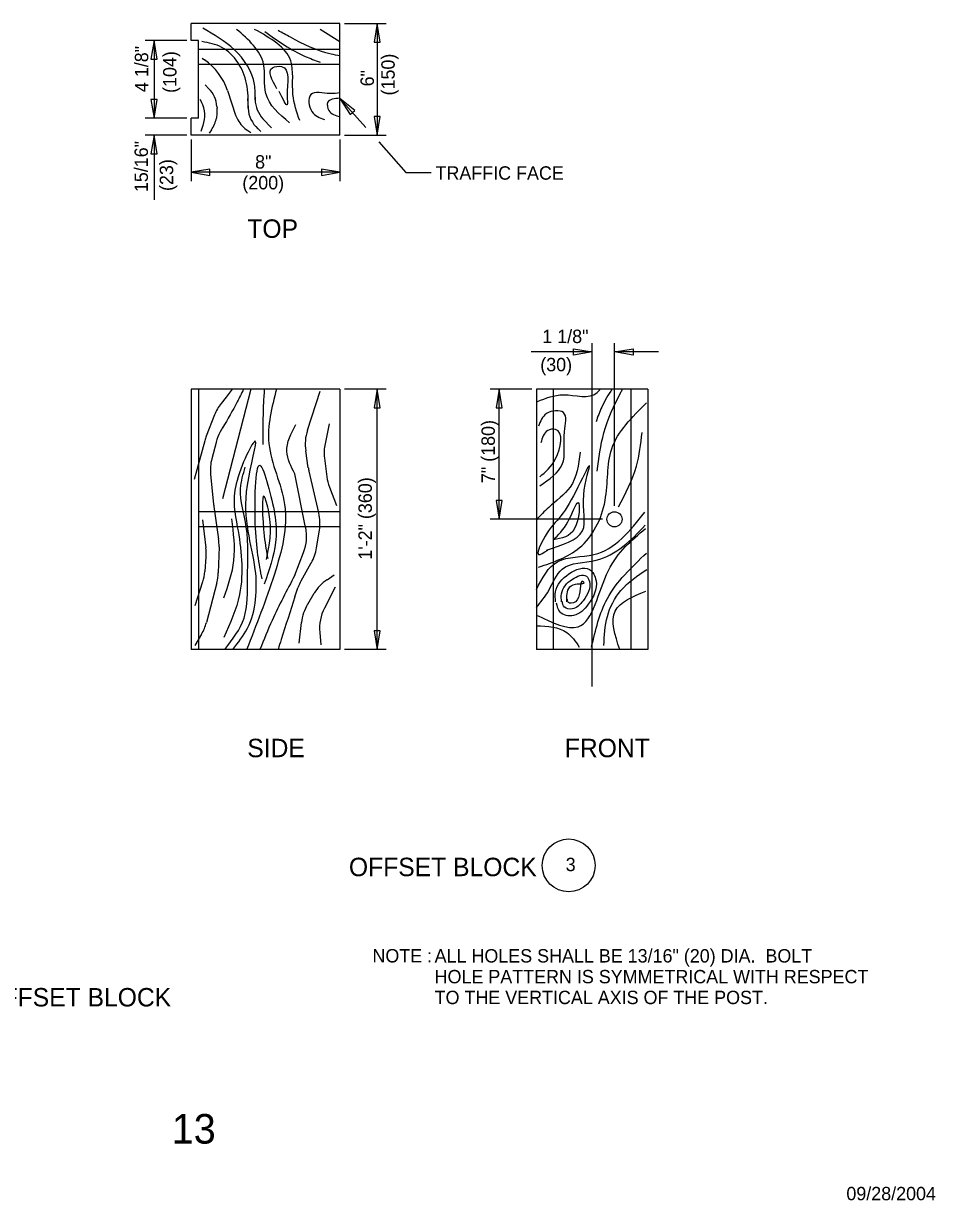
# Model space of a CAD drawing. Extents: x 2.2 to 16.3, y 0.2 to 9.7.
# Drawn here: x 10.21 to 16.34, y 0.23 to 8.14 of the extents above; entities that cross this region are included whole.
import ezdxf

# ---------------------------------------------------------------- set-up
doc = ezdxf.new("R2010")
doc.units = 0
for name, color, linetype in [('SD_P_Center Lines', 7, 'Continuous'), ('SD_P_Dimension Lines', 7, 'Continuous'), ('SD_P_Dimension Text', 7, 'Continuous'), ('SD_P_Frame', 7, 'Continuous'), ('SD_P_Prop Hidden Lines', 7, 'Continuous'), ('SD_P_Prop Object Lines', 7, 'Continuous'), ('SD_P_Subtitles', 7, 'Continuous'), ('SD_X_Exist Object Lines', 7, 'Continuous')]:
    doc.layers.add(name, color=color, linetype=linetype)

msp = doc.modelspace()

# ---------------------------------------------------------------- linework, layer by layer
at = {"layer": 'SD_P_Center Lines'}
msp.add_line((14.032, 3.686), (14.032, 5.996), dxfattribs=at)
at = {"layer": 'SD_P_Dimension Lines'}
for p, q in [((12.367, 8.144), (12.647, 8.144)), ((12.587, 8.144), (12.566, 8.019)), ((12.587, 8.144), (12.587, 7.394)), ((12.608, 8.019), (12.587, 8.144)), ((11.307, 8.029), (11.027, 8.029)), ((11.087, 8.029), (11.066, 7.904)), ((11.087, 8.029), (11.087, 7.508)), ((11.108, 7.904), (11.087, 8.029)), ((12.566, 8.019), (12.608, 8.019)), ((11.066, 7.904), (11.108, 7.904)), ((11.066, 7.633), (11.087, 7.508)), ((11.108, 7.633), (11.066, 7.633)), ((11.087, 7.508), (11.108, 7.633)), ((12.337, 7.639), (12.511, 7.444)), ((12.436, 7.56), (12.337, 7.639)), ((12.337, 7.639), (12.405, 7.532)), ((12.405, 7.532), (12.436, 7.56)), ((12.566, 7.519), (12.587, 7.394)), ((12.608, 7.519), (12.566, 7.519)), ((12.587, 7.394), (12.608, 7.519)), ((11.307, 7.508), (11.027, 7.508)), ((11.307, 7.394), (11.027, 7.394)), ((11.087, 7.394), (11.066, 7.269)), ((11.087, 7.394), (11.087, 6.959)), ((11.108, 7.269), (11.087, 7.394)), ((11.337, 7.364), (11.337, 7.084)), ((12.337, 7.364), (12.337, 7.084)), ((12.367, 7.394), (12.647, 7.394)), ((12.597, 7.348), (12.78, 7.143)), ((11.066, 7.269), (11.108, 7.269)), ((11.462, 7.165), (11.337, 7.144)), ((12.337, 7.144), (11.337, 7.144)), ((11.337, 7.144), (11.462, 7.123)), ((11.462, 7.123), (11.462, 7.165)), ((12.337, 7.144), (12.212, 7.165)), ((12.212, 7.165), (12.212, 7.123)), ((12.212, 7.123), (12.337, 7.144)), ((12.78, 7.143), (12.949, 7.143)), ((14.032, 5.936), (13.622, 5.936)), ((13.907, 5.957), (14.032, 5.936)), ((13.907, 5.915), (13.907, 5.957)), ((14.032, 5.936), (13.907, 5.915)), ((14.182, 4.901), (14.182, 5.996)), ((14.182, 5.936), (14.307, 5.957)), ((14.478, 5.936), (14.182, 5.936)), ((14.307, 5.915), (14.182, 5.936)), ((14.307, 5.957), (14.307, 5.915)), ((12.647, 5.686), (12.367, 5.686)), ((12.587, 5.686), (12.566, 5.561)), ((12.587, 3.936), (12.587, 5.686)), ((12.608, 5.561), (12.587, 5.686)), ((13.627, 5.686), (13.347, 5.686)), ((13.407, 5.686), (13.386, 5.561)), ((13.407, 4.811), (13.407, 5.686)), ((13.428, 5.561), (13.407, 5.686)), ((12.566, 5.561), (12.608, 5.561)), ((13.386, 5.561), (13.428, 5.561)), ((13.386, 4.936), (13.407, 4.811)), ((13.428, 4.936), (13.386, 4.936)), ((13.407, 4.811), (13.428, 4.936)), ((14.101, 4.811), (13.347, 4.811)), ((12.566, 4.061), (12.587, 3.936)), ((12.608, 4.061), (12.566, 4.061)), ((12.587, 3.936), (12.608, 4.061)), ((12.647, 3.936), (12.367, 3.936))]:
    msp.add_line(p, q, dxfattribs=at)
msp.add_circle((13.8741, 2.4835), 0.1777, dxfattribs=at)
at = {"layer": 'SD_P_Prop Hidden Lines'}
for p, q in [((12.337, 7.97), (11.387, 7.97)), ((12.337, 7.868), (11.387, 7.868)), ((11.387, 5.686), (11.387, 3.936)), ((13.771, 5.686), (13.771, 3.936)), ((14.292, 5.686), (14.292, 3.936)), ((12.337, 4.861), (11.387, 4.861)), ((12.337, 4.76), (11.387, 4.76))]:
    msp.add_line(p, q, dxfattribs=at)
at = {"layer": 'SD_P_Prop Object Lines'}
for p, q in [((12.337, 8.144), (11.337, 8.144)), ((11.337, 8.029), (11.337, 8.144)), ((12.337, 7.394), (12.337, 8.144)), ((11.387, 8.029), (11.337, 8.029)), ((11.387, 7.508), (11.387, 8.029)), ((11.387, 7.508), (11.337, 7.508)), ((11.337, 7.394), (11.337, 7.508)), ((12.337, 7.394), (11.337, 7.394)), ((12.337, 5.686), (11.337, 5.686)), ((11.337, 5.686), (11.337, 3.936)), ((12.337, 5.686), (12.337, 3.936)), ((13.657, 5.686), (13.657, 3.936)), ((14.407, 5.686), (13.657, 5.686)), ((14.407, 5.686), (14.407, 3.936)), ((12.337, 3.936), (11.337, 3.936)), ((14.407, 3.936), (13.657, 3.936))]:
    msp.add_line(p, q, dxfattribs=at)
msp.add_circle((14.1819, 4.8105), 0.0508, dxfattribs=at)
at = {"layer": 'SD_X_Exist Object Lines'}
for p, q in [((12.337, 8.021), (12.203, 8.105)), ((11.41, 7.911), (11.427, 7.899)), ((11.431, 7.732), (11.456, 7.705)), ((11.581, 7.693), (11.634, 7.528)), ((11.396, 7.636), (11.406, 7.615)), ((11.715, 7.64), (11.719, 7.574)), ((11.766, 7.649), (11.767, 7.632)), ((11.51, 7.586), (11.511, 7.574)), ((11.634, 7.528), (11.651, 7.497)), ((11.416, 7.458), (11.402, 7.418)), ((11.508, 7.517), (11.506, 7.507)), ((11.819, 7.503), (11.876, 7.442)), ((11.473, 7.43), (11.457, 7.408)), ((11.718, 7.424), (11.738, 7.411)), ((11.786, 7.437), (11.806, 7.419)), ((11.571, 5.631), (11.538, 5.589)), ((11.738, 5.686), (11.548, 4.949)), ((11.612, 5.686), (11.571, 5.631)), ((12.118, 5.409), (12.204, 5.673)), ((11.494, 5.512), (11.438, 5.37)), ((11.55, 5.43), (11.532, 5.398)), ((12.264, 5.453), (12.237, 5.319)), ((11.428, 5.339), (11.357, 5.078)), ((11.504, 5.328), (11.476, 5.218)), ((12.124, 5.157), (12.107, 5.271)), ((12.233, 5.222), (12.249, 5.097)), ((11.467, 5.113), (11.487, 4.91)), ((12.106, 4.756), (12.033, 5.116)), ((12.195, 4.853), (12.129, 5.134)), ((12.266, 5.027), (12.313, 4.903)), ((11.489, 4.896), (11.521, 4.678)), ((11.413, 4.806), (11.435, 4.619)), ((12.18, 4.618), (12.199, 4.737)), ((11.524, 4.626), (11.519, 4.451)), ((11.436, 4.558), (11.428, 4.459)), ((12.033, 4.434), (12.092, 4.588)), ((12.076, 4.398), (12.144, 4.517)), ((12.25, 4.404), (12.298, 4.438)), ((11.414, 4.391), (11.361, 4.228)), ((11.509, 4.384), (11.439, 4.116)), ((12.305, 4.354), (12.233, 4.214)), ((12.033, 4.29), (12.054, 4.349)), ((12.12, 4.24), (12.164, 4.313)), ((12.063, 3.977), (12.078, 4.117)), ((11.406, 4.038), (11.361, 3.963)), ((12.201, 4.05), (12.208, 3.966))]:
    msp.add_line(p, q, dxfattribs=at)
for centre, radius, start, end in [((11.2001, 7.5698), 0.4, 17.90716, 55.39733), ((11.3111, 7.5678), 0.2, 5.19443, 43.47248), ((11.2279, 7.5253), 0.2, 340.43622, 26.80084), ((11.9664, 7.6389), 0.2, 181.88819, 222.68887), ((11.3122, 7.5558), 0.2, 348.69007, 5.19443), ((11.9186, 7.5865), 0.2, 183.47992, 228.32312), ((11.3104, 7.5467), 0.2, 324.2726, 348.69007), ((11.8268, 7.5918), 0.2, 208.34569, 236.94418), ((11.773, 5.4028), 0.3, 141.61346, 158.59682), ((11.7947, 5.2527), 0.3, 151.02029, 165.35569), ((12.4033, 5.316), 0.3, 161.98023, 188.70222), ((11.7173, 5.2608), 0.3, 158.59682, 164.84995), ((12.5307, 5.2592), 0.3, 168.50856, 187.05785), ((11.7658, 5.1421), 0.3, 165.35569, 185.64587), ((12.4208, 5.202), 0.3, 188.70222, 193.18576), ((12.5463, 5.1337), 0.3, 187.05785, 200.79412), ((11.7858, 4.9397), 0.3, 185.64588, 188.3856), ((11.9024, 4.7841), 0.3, 350.90005, 13.18576), ((11.8125, 4.696), 0.3, 338.9137, 11.53211), ((11.2243, 4.6345), 0.3, 358.29382, 8.3856), ((11.1375, 4.5838), 0.3, 355.15016, 6.83236), ((11.8834, 4.6654), 0.3, 330.25512, 350.90005), ((11.129, 4.484), 0.3, 341.91655, 355.15016), ((11.2192, 4.4602), 0.3, 345.25644, 358.29382), ((12.3369, 4.2496), 0.3, 150.25512, 160.55996), ((12.4205, 4.1579), 0.3, 124.72464, 148.80906), ((12.3762, 4.0848), 0.3, 148.80906, 173.90414), ((12.4994, 4.0766), 0.3, 152.70043, 185.01311), ((11.1487, 4.1925), 0.3, 329.11153, 345.25644)]:
    msp.add_arc(centre, radius, start, end, dxfattribs=at)
for points in [[(11.766, 7.632), (11.763, 7.734), (11.627, 7.968), (11.415, 8.112)], [(11.998, 7.476), (11.839, 7.673), (11.824, 7.87), (11.642, 8.105)], [(12.066, 7.492), (12.021, 7.666), (12.006, 7.893), (11.763, 8.105)], [(11.832, 8.09), (12.104, 7.923), (12.203, 7.885)], [(12.337, 7.927), (12.277, 7.938), (12.004, 8.052), (11.921, 8.097)], [(11.719, 7.574), (11.709, 7.741), (11.542, 7.984), (11.409, 8.023)], [(11.913, 7.704), (11.883, 7.847), (11.944, 7.855), (11.982, 7.658), (11.982, 7.598), (11.929, 7.688)], [(12.337, 7.679), (12.269, 7.673), (12.141, 7.666), (12.148, 7.552), (12.232, 7.499)], [(12.337, 7.642), (12.254, 7.613), (12.262, 7.56), (12.337, 7.518)], [(11.688, 5.684), (11.647, 5.601), (11.548, 5.426)], [(11.91, 5.686), (11.859, 5.32), (11.965, 4.911), (11.896, 4.442), (11.709, 3.933)], [(11.821, 5.313), (11.828, 5.646), (11.831, 5.687)], [(13.665, 5.603), (13.839, 5.648), (14.066, 5.663), (14.086, 5.686)], [(14.166, 5.687), (14.096, 5.565), (14.058, 5.466)], [(14.066, 5.135), (14.111, 5.392), (14.225, 5.665), (14.236, 5.686)], [(13.672, 4.489), (13.945, 4.618), (14.119, 4.936), (14.164, 5.285), (14.398, 5.593)], [(13.68, 5.036), (13.831, 5.18), (13.846, 5.4), (13.839, 5.528), (13.725, 5.521), (13.672, 5.437)], [(12.033, 5.116), (11.98, 5.267), (12.04, 5.449)], [(13.68, 5.097), (13.786, 5.218), (13.786, 5.415), (13.733, 5.407), (13.687, 5.324)], [(14.209, 4.894), (14.33, 5.167), (14.368, 5.394)], [(11.616, 3.936), (11.715, 4.078), (11.768, 4.472), (11.715, 5.04), (11.768, 5.336), (11.639, 5.048), (11.647, 4.76), (11.662, 4.305), (11.556, 4.017)], [(13.952, 5.262), (13.884, 5.027), (13.74, 4.891), (13.657, 4.807)], [(11.563, 3.936), (11.692, 4.146), (11.715, 4.411), (11.707, 4.76), (11.669, 5.017), (11.7, 5.161)], [(11.813, 4.411), (11.768, 4.783), (11.806, 5.169), (11.859, 5.017), (11.904, 4.654), (11.828, 4.374)], [(13.725, 4.604), (13.967, 4.733), (13.975, 4.976), (14.013, 5.172), (13.922, 4.998), (13.808, 4.817), (13.702, 4.673), (13.672, 4.574), (13.733, 4.604)], [(11.843, 4.54), (11.859, 4.858), (11.828, 4.964), (11.828, 4.699), (11.851, 4.548)], [(13.771, 4.673), (13.914, 4.748), (13.937, 4.923), (13.869, 4.794), (13.771, 4.673)], [(13.657, 4.338), (13.801, 4.527), (14.043, 4.573), (14.385, 4.858)], [(11.556, 4.283), (11.624, 4.533), (11.609, 4.813)], [(13.657, 4.218), (13.74, 4.332), (13.831, 4.476), (14.058, 4.536), (14.389, 4.771)], [(13.665, 4.164), (13.937, 4.088), (14.141, 4.467), (14.391, 4.748)], [(14.028, 3.952), (14.134, 4.277), (14.397, 4.584)], [(12.033, 4.434), (11.881, 4.131), (11.799, 3.936)], [(13.786, 4.255), (13.786, 4.323), (13.876, 4.444), (14.013, 4.474), (14.058, 4.398), (14.005, 4.239), (13.907, 4.164), (13.816, 4.186), (13.793, 4.247)], [(13.826, 4.255), (13.826, 4.31), (13.899, 4.408), (13.993, 4.428), (14.014, 4.393), (13.971, 4.263), (13.898, 4.208), (13.846, 4.22), (13.831, 4.261)], [(14.111, 3.961), (14.134, 4.158), (14.225, 4.332), (14.399, 4.474)], [(13.862, 4.255), (13.862, 4.298), (13.92, 4.375), (13.975, 4.388), (13.974, 4.389), (13.94, 4.285), (13.89, 4.247), (13.873, 4.251), (13.864, 4.274)], [(12.033, 4.29), (11.942, 4.002), (11.921, 3.936)], [(14.217, 3.936), (14.187, 4.194), (14.393, 4.327)], [(13.657, 4.095), (13.861, 4.05), (13.945, 3.952)]]:
    msp.add_spline(points, degree=3, dxfattribs=at)

# ---------------------------------------------------------------- texts
at = {"layer": 'SD_P_Dimension Text'}
for s, p in [('4 1/8"', (11.0482, 7.6829)), ('(104)', (11.2379, 7.6774)), ('(150)', (12.7048, 7.6604)), ('6"', (12.5649, 7.7215)), ('15/16"', (11.0461, 7.0104)), ('(23)', (11.2158, 7.0181)), ('7" (180)', (13.3779, 5.0541)), ('1\'-2" (360)', (12.5512, 4.539))]:
    msp.add_text(s, height=0.09, rotation=90, dxfattribs=at).set_placement(p)
for s, p in [('8"', (11.7664, 7.1689)), ('(200)', (11.6805, 7.0291)), ('TRAFFIC FACE', (12.979, 7.0941)), ('1 1/8"', (13.6968, 5.9957)), ('(30)', (13.6831, 5.806)), ('3', (13.854, 2.4449)), ('NOTE :', (12.5551, 1.831)), ('ALL HOLES SHALL BE 13/16" (20) DIA.  BOLT', (12.9731, 1.8306)), ('HOLE PATTERN IS SYMMETRICAL WITH RESPECT', (12.9731, 1.6907)), ('TO THE VERTICAL AXIS OF THE POST.', (12.9731, 1.5508))]:
    msp.add_text(s, height=0.09, dxfattribs=at).set_placement(p)
at = {"layer": 'SD_P_Frame'}
for s, height, p in [('13', 0.19899, (11.206, 0.6129)), ('09/28/2004', 0.09, (15.7406, 0.232))]:
    msp.add_text(s, height=height, dxfattribs=at).set_placement(p)
at = {"layer": 'SD_P_Subtitles'}
for s, height, p in [('TOP', 0.124, (11.7139, 6.7031)), ('SIDE', 0.124, (11.7139, 3.211)), ('FRONT', 0.124, (13.8481, 3.211)), ('OFFSET BLOCK', 0.124002, (12.397, 2.4111)), ('W-BEAM STEEL POST AND WOOD OFFSET BLOCK', 0.124002, (7.167, 1.5351))]:
    msp.add_text(s, height=height, dxfattribs=at).set_placement(p)

doc.saveas('drawing.dxf')
